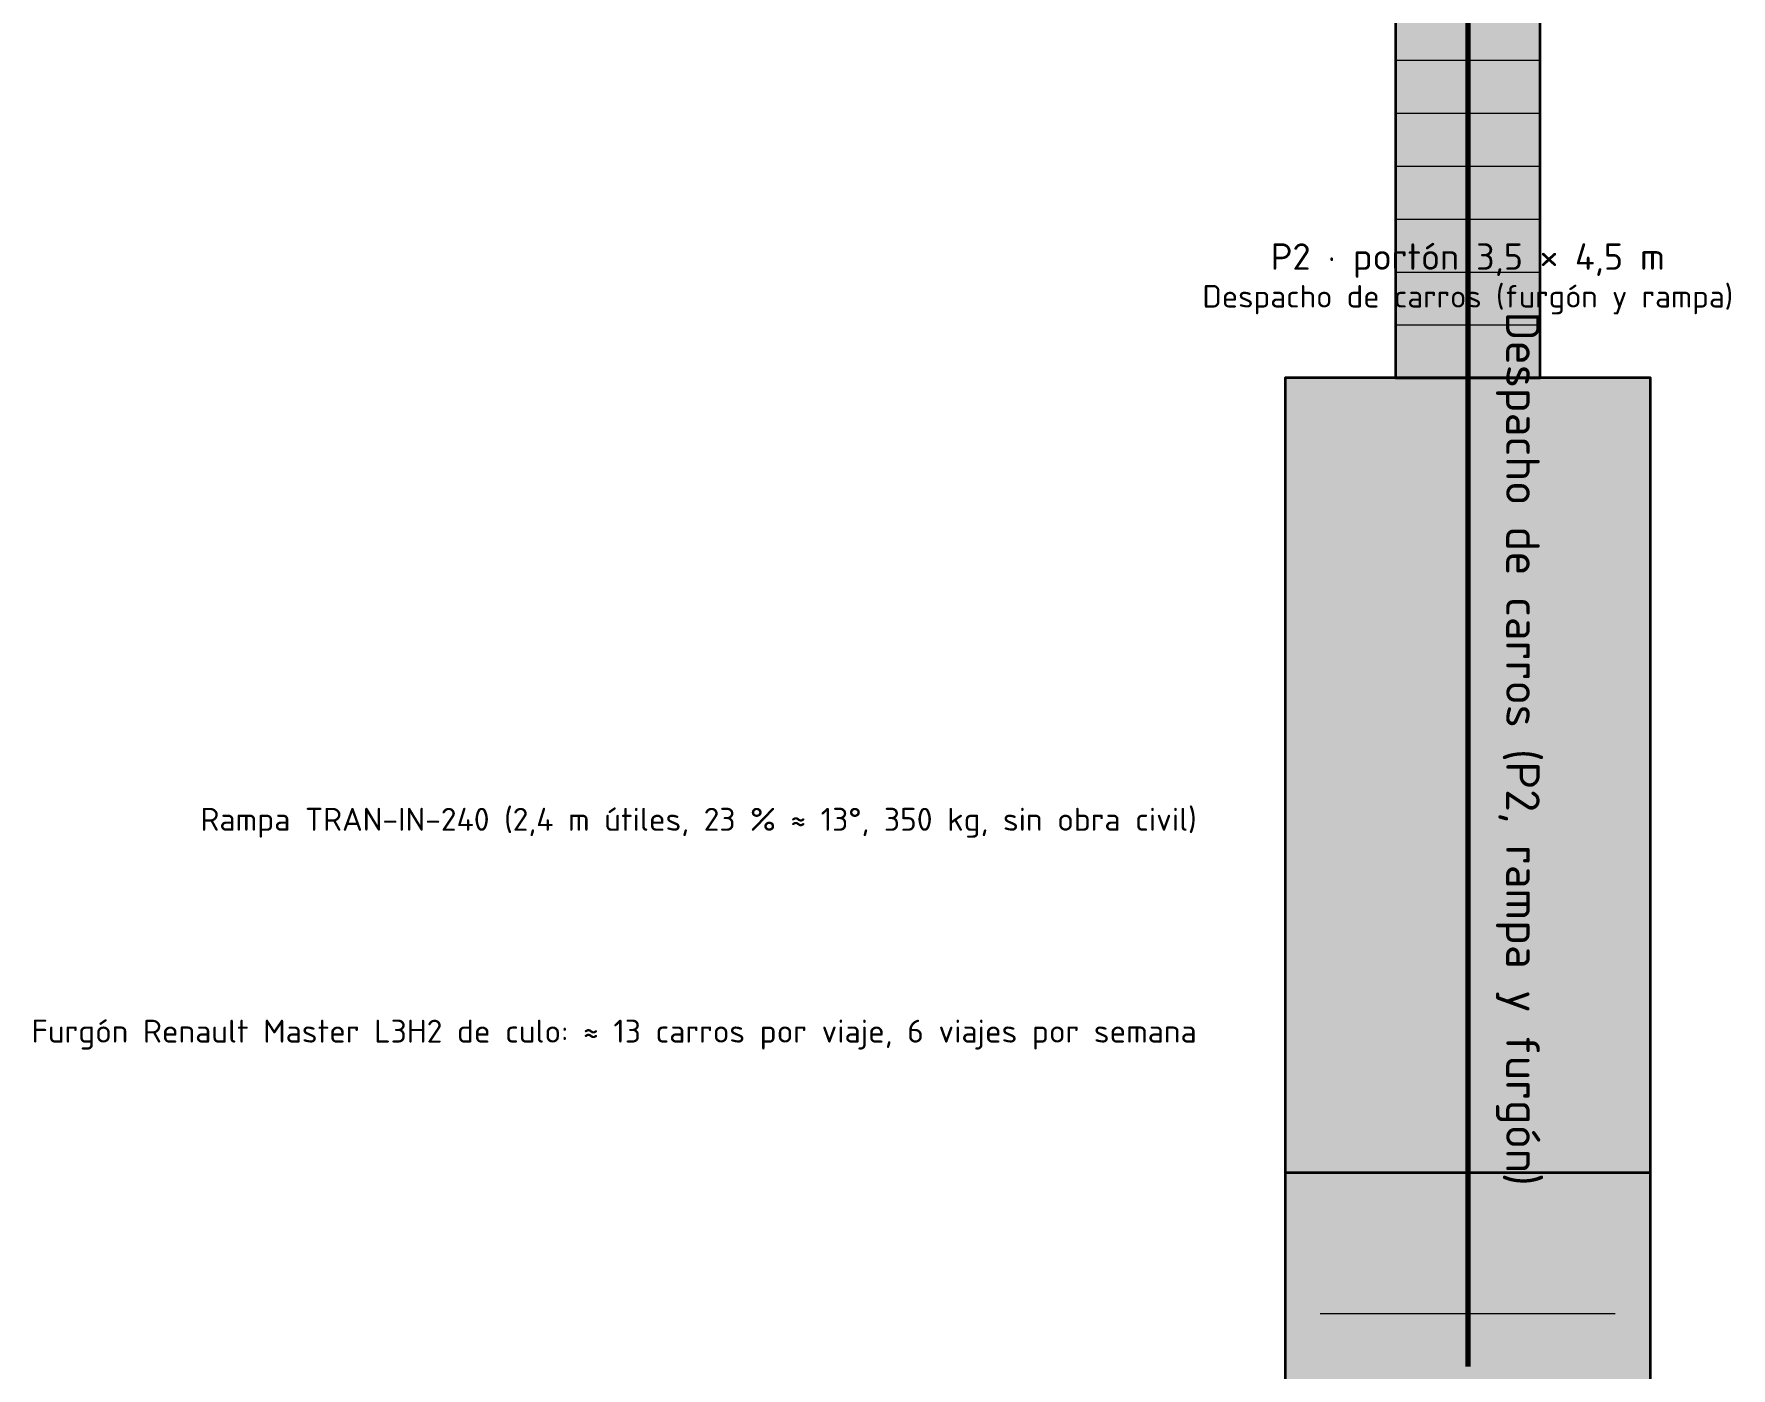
# Model space of a CAD drawing. Header units: millimetres. Extents: x 0 to 1189, y 0 to 841.
# Drawn here: x 588.3 to 684.4, y 139.9 to 215.5 of the extents above; entities that cross this region are included whole.
import ezdxf
from ezdxf.enums import TextEntityAlignment as Align

# ---------------------------------------------------------------- set-up
doc = ezdxf.new("R2010")
doc.units = ezdxf.units.MM
doc.layers.add('A-EQUIPO', color=30, linetype='CONTINUOUS', lineweight=35, true_color=0xe67800)
for name, color, linetype, lineweight in [('A-EQUIPO-FINO', 8, 'CONTINUOUS', 13), ('A-EXTERIOR', 8, 'CONTINUOUS', 25), ('A-TEXTO', 7, 'CONTINUOUS', 18), ('F-PT', 3, 'CONTINUOUS', 70)]:
    doc.layers.add(name, color=color, linetype=linetype, lineweight=lineweight)
doc.styles.add('ISO3098', font='isocpeur.ttf')

msp = doc.modelspace()

# ---------------------------------------------------------------- hatches: boundary and pattern name
at = {"layer": 'A-EXTERIOR', "true_color": 0xe6e6e6}
h = msp.add_hatch(color=7, dxfattribs=at)
h.dxf.hatch_style = 1
h.paths.add_polyline_path([(665.4, 196), (673.6, 196), (673.6, 220), (665.4, 220)])
at = {"layer": 'A-EXTERIOR', "true_color": 0xfafafa}
h = msp.add_hatch(color=7, dxfattribs=at)
h.dxf.hatch_style = 1
h.paths.add_polyline_path([(659.15, 134), (679.85, 134), (679.85, 196), (659.15, 196)])
at = {"layer": 'F-PT', "true_color": 0x00963c}
h = msp.add_hatch(color=7, dxfattribs=at)
h.dxf.hatch_style = 1
h.paths.add_polyline_path([(669.5, 199.4), (670.3, 202.6), (668.7, 202.6)])
h = msp.add_hatch(color=7, dxfattribs=at)
h.dxf.hatch_style = 1
h.paths.add_polyline_path([(669.5, 164.4), (670.3, 167.6), (668.7, 167.6)])
h = msp.add_hatch(color=7, dxfattribs=at)
h.dxf.hatch_style = 1
h.paths.add_polyline_path([(669.5, 140), (670.3, 143.2), (668.7, 143.2)])

# ---------------------------------------------------------------- linework, layer by layer
at = {"layer": 'A-EQUIPO'}
msp.add_line((659.15, 151), (679.85, 151), dxfattribs=at)
for points in [[(665.4, 196), (673.6, 196), (673.6, 220), (665.4, 220)], [(659.15, 134), (679.85, 134), (679.85, 196), (659.15, 196)]]:
    msp.add_lwpolyline(points, close=True, dxfattribs=at)
at = {"layer": 'A-EQUIPO-FINO'}
for p, q in [((665.4, 214), (673.6, 214)), ((665.4, 211), (673.6, 211)), ((665.4, 208), (673.6, 208)), ((665.4, 205), (673.6, 205)), ((665.4, 202), (673.6, 202)), ((665.4, 199), (673.6, 199)), ((661.15, 143), (677.85, 143))]:
    msp.add_line(p, q, dxfattribs=at)
at = {"layer": 'F-PT'}
msp.add_lwpolyline([(669.5, 236), (669.5, 210), (669.5, 140)], dxfattribs=at)

# ---------------------------------------------------------------- texts
at = {"layer": 'A-TEXTO', "style": 'ISO3098'}
for s, height, p in [('P2 · portón 3,5 × 4,5 m', 1.5, (669.5, 202.875)), ('Despacho de carros (furgón y rampa)', 1.275, (669.5, 200.625))]:
    msp.add_text(s, height=height, dxfattribs=at).set_placement(p, align=Align.MIDDLE_CENTER)
for s, p in [('Rampa TRAN-IN-240 (2,4 m útiles, 23 % ≈ 13°, 350 kg, sin obra civil)', (654.15, 171)), ('Furgón Renault Master L3H2 de culo: ≈ 13 carros por viaje, 6 viajes por semana', (654.15, 159))]:
    msp.add_text(s, height=1.3, dxfattribs=at).set_placement(p, align=Align.MIDDLE_RIGHT)
at = {"layer": 'F-PT', "style": 'ISO3098'}
msp.add_text('Despacho de carros (P2, rampa y furgón)', height=1.9, rotation=-90, dxfattribs=at).set_placement((671.1, 175), align=Align.BOTTOM_CENTER)

doc.saveas('drawing.dxf')
